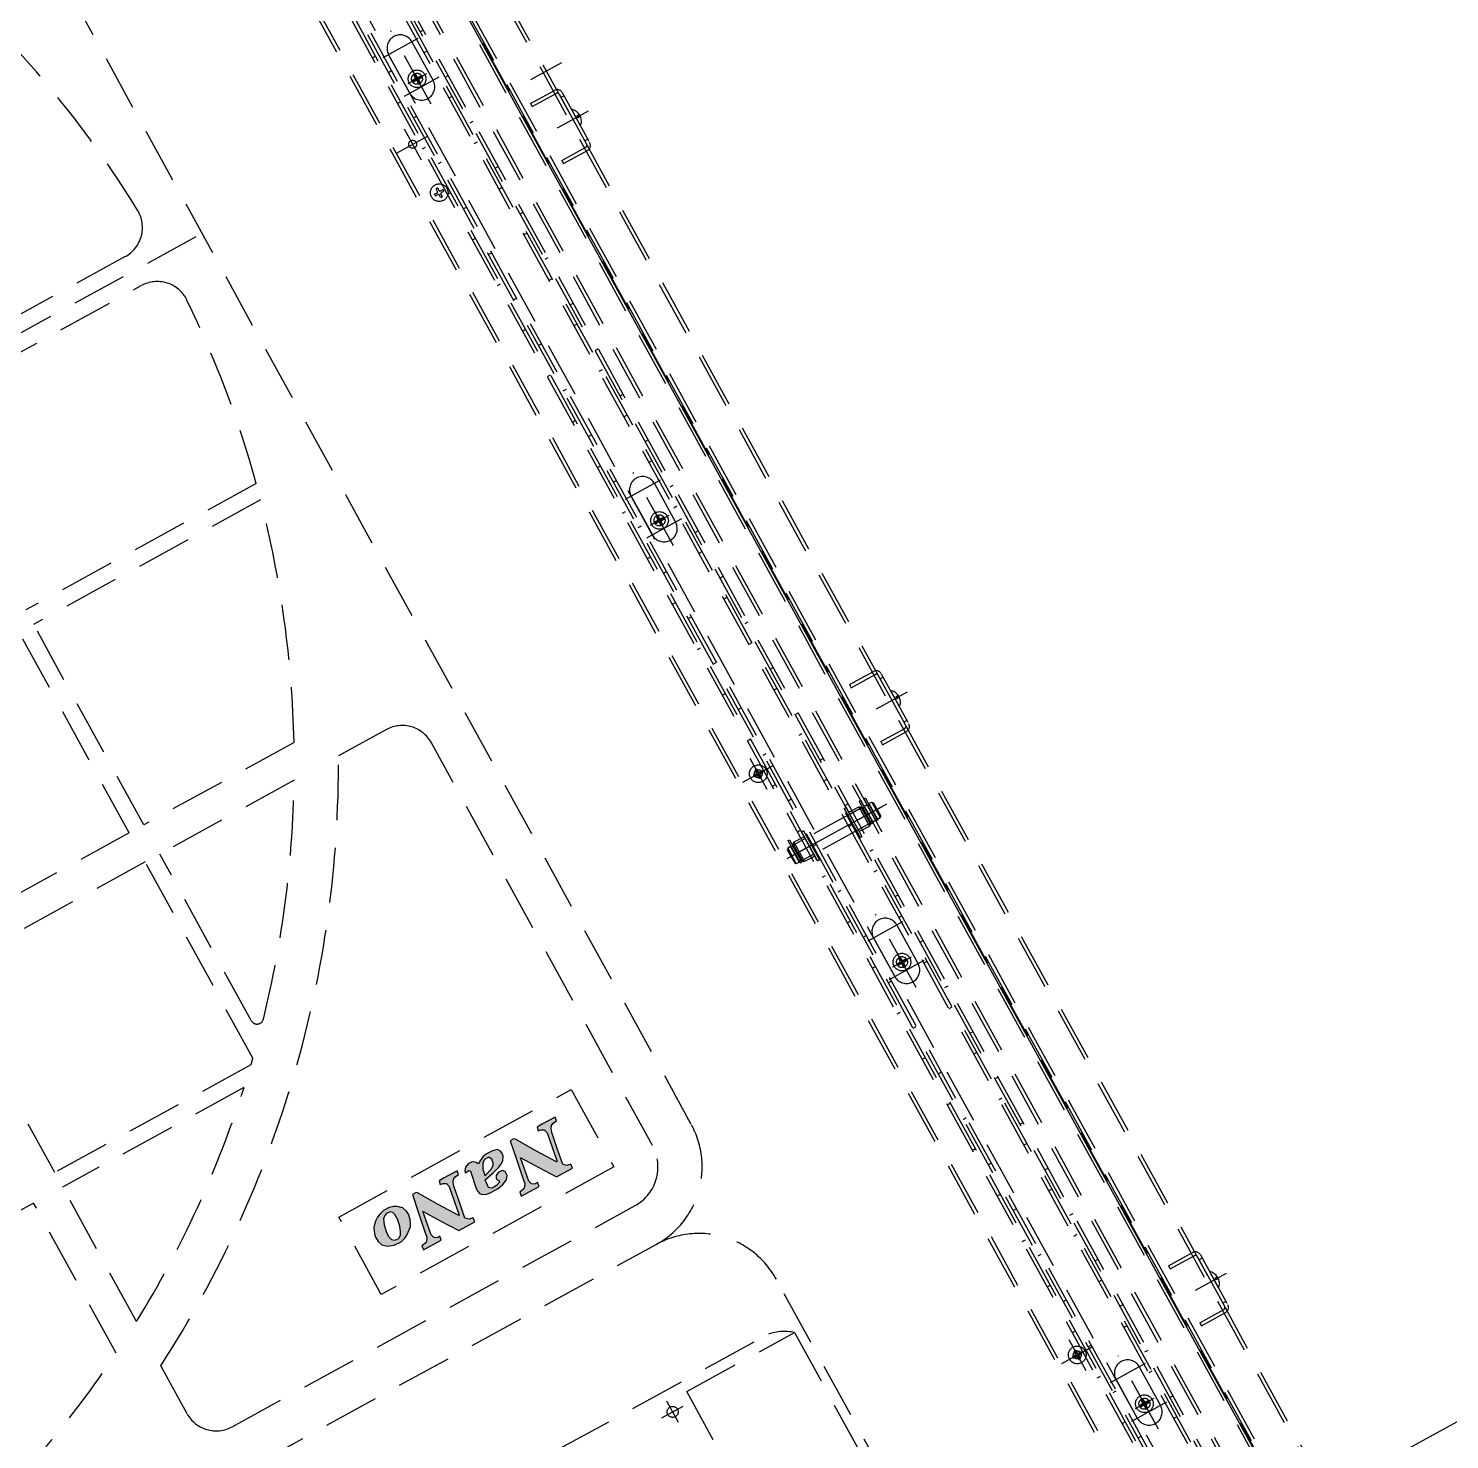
# Model space of a CAD drawing. Header units: millimetres. Extents: x 75184266 to 76346726, y -35077925 to -33679385.
# Drawn here: x 75327699 to 75328342, y -34896054 to -34895415 of the extents above; entities that cross this region are included whole.
import ezdxf

# ---------------------------------------------------------------- set-up
doc = ezdxf.new("R2010")
doc.units = ezdxf.units.MM
doc.header["$LTSCALE"] = 50
doc.header["$MEASUREMENT"] = 0
doc.linetypes.add('CENTER', pattern=[2, 1.25, -0.25, 0.25, -0.25])
doc.linetypes.add('XR-지하3층$0$생활체육시설(최종)$0$HIDDENX2', pattern=[0.75, 0.5, -0.25])
doc.layers.add('CEN', color=1, linetype='CENTER')
doc.layers.add('건축', color=8, linetype='CONTINUOUS', plot=False)

msp = doc.modelspace()

# ---------------------------------------------------------------- hatches: boundary and pattern name
at = {"layer": '건축', "linetype": 'XR-지하3층$0$생활체육시설(최종)$0$HIDDENX2'}
h = msp.add_hatch(color=256, dxfattribs=at)
h.paths.add_polyline_path([(75327919.16, -34895917.66), (75327918.55, -34895917.48), (75327916.84, -34895918.42), (75327919.64, -34895926.65), (75327922.38, -34895934.75), (75327923.43, -34895937.6), (75327923.52, -34895938.4), (75327923.05, -34895940.04), (75327921.16, -34895941.59), (75327921.84, -34895943.44), (75327929.87, -34895939.03), (75327929.19, -34895937.18), (75327927.88, -34895937.9), (75327926.46, -34895937.82), (75327925.27, -34895936.59), (75327921.57, -34895926.11), (75327921.7, -34895926.03), (75327929.74, -34895930.37), (75327937.77, -34895934.7), (75327945.02, -34895930.72), (75327944.34, -34895928.86), (75327942.48, -34895929.54), (75327940.65, -34895929.01), (75327938.08, -34895921.84), (75327935.66, -34895914.61), (75327935.31, -34895912.74), (75327935.47, -34895911.45), (75327936.23, -34895910.35), (75327937.74, -34895909.35), (75327937.14, -34895907.62), (75327931.21, -34895910.88), (75327928.97, -34895912.11), (75327929.44, -34895913.9), (75327930.83, -34895913.31), (75327932.25, -34895913.39), (75327933.51, -34895914.76), (75327938.04, -34895927.69), (75327937.78, -34895927.84), (75327928.51, -34895922.81)])
h.paths.add_polyline_path([(75327893.49, -34895933.64), (75327892.88, -34895931.91), (75327886.96, -34895935.17), (75327884.72, -34895936.4), (75327885.19, -34895938.19), (75327886.58, -34895937.6), (75327887.99, -34895937.68), (75327889.26, -34895939.05), (75327893.79, -34895951.98), (75327893.52, -34895952.13), (75327884.25, -34895947.11), (75327874.91, -34895941.95), (75327874.3, -34895941.77), (75327872.59, -34895942.71), (75327875.39, -34895950.94), (75327878.12, -34895959.04), (75327879.17, -34895961.89), (75327879.14, -34895962.77), (75327878.8, -34895964.33), (75327876.91, -34895965.88), (75327877.58, -34895967.74), (75327885.62, -34895963.33), (75327884.94, -34895961.47), (75327883.62, -34895962.19), (75327882.21, -34895962.11), (75327881.02, -34895960.88), (75327877.32, -34895950.4), (75327877.45, -34895950.33), (75327885.49, -34895954.66), (75327893.52, -34895958.99), (75327900.76, -34895955.01), (75327900.09, -34895953.15), (75327898.23, -34895953.83), (75327896.26, -34895953.37), (75327893.83, -34895946.13), (75327891.4, -34895938.9), (75327891.06, -34895937.03), (75327891.21, -34895935.74), (75327891.98, -34895934.64)])
h = msp.add_hatch(color=256, dxfattribs=at)
h.paths.add_polyline_path([(75327901.39, -34895939.93), (75327902.12, -34895941.24), (75327902.96, -34895942.15), (75327904.25, -34895942.64), (75327906.2, -34895942.43), (75327908.05, -34895941.75), (75327911.35, -34895939.95), (75327913.56, -34895938.05), (75327915.16, -34895935.97), (75327915.49, -34895934.07), (75327914.61, -34895932.16), (75327913.18, -34895931.74), (75327911.34, -34895932.75), (75327910.51, -34895934.06), (75327910.42, -34895935.14), (75327910.78, -34895935.8), (75327911.82, -34895936.43), (75327911.97, -34895937.03), (75327910.62, -34895938.63), (75327908.65, -34895939.71), (75327907.44, -34895939.69), (75327906.96, -34895939.44), (75327905.54, -34895935.93), (75327909.25, -34895932.7), (75327911.78, -34895930.11), (75327912.86, -34895928.66), (75327913.48, -34895927.29), (75327913.61, -34895925.34), (75327913.15, -34895923.87), (75327912.24, -34895922.83), (75327910.94, -34895922.35), (75327908.81, -34895922.83), (75327906.17, -34895924.28), (75327904.6, -34895925.48), (75327903.14, -34895927.49), (75327902.57, -34895928.65), (75327902.31, -34895928.8), (75327901.41, -34895928.09), (75327900.39, -34895927.79), (75327899.32, -34895928.04), (75327897.87, -34895928.83), (75327896.58, -34895930.23), (75327896.24, -34895931.79), (75327896.48, -34895932.85), (75327896.88, -34895932.64), (75327897.92, -34895931.72), (75327898.81, -34895932.09)])
h.paths.add_polyline_path([(75327905.33, -34895933.99), (75327904.49, -34895931.2), (75327904.38, -34895928.51), (75327905.2, -34895926.87), (75327906.91, -34895925.93), (75327907.38, -34895925.84), (75327908.48, -34895926.61), (75327909.16, -34895928.47), (75327909.2, -34895929.47), (75327908.25, -34895931.19), (75327905.6, -34895933.85)], flags=16)
h.paths.add_polyline_path([(75327855.91, -34895961.98), (75327857.13, -34895963.88), (75327858.8, -34895965.36), (75327861.25, -34895966.08), (75327864.26, -34895965.62), (75327867.49, -34895964.02), (75327869.17, -34895962.41), (75327870.13, -34895961.03), (75327871.67, -34895957.27), (75327871.67, -34895955.72), (75327871.54, -34895953.91), (75327870.78, -34895951.59), (75327869.85, -34895950.21), (75327868.18, -34895948.73), (75327867.36, -34895948.49), (75327865.73, -34895948.02), (75327864.05, -34895948.08), (75327862.05, -34895948.5), (75327859.55, -34895949.87), (75327857.86, -34895951.48), (75327856.78, -34895952.93), (75327855.83, -34895954.65), (75327855.36, -34895956.28), (75327855.15, -34895957.77), (75327855.38, -34895960.38)])
h.paths.add_polyline_path([(75327860.87, -34895959.77), (75327859.87, -34895956.38), (75327859.56, -34895953.63), (75327860.11, -34895952.13), (75327860.81, -34895951.23), (75327862.46, -34895950.5), (75327863.69, -34895950.85), (75327864.66, -34895951.69), (75327865.82, -34895953.8), (75327866.88, -34895956.98), (75327867.25, -34895959.53), (75327867.17, -34895960.94), (75327866.74, -34895962.03), (75327866.09, -34895962.73), (75327864.7, -34895963.32), (75327863.14, -34895962.98), (75327861.95, -34895961.75)], flags=16)

# ---------------------------------------------------------------- linework, layer by layer
at = {"layer": 'CEN', "ltscale": 10}
msp.add_line((75329061.53, -34895652.3, 0), (75323114.33, -34898917.09, 0), dxfattribs=at)
at = {"layer": '건축'}
msp.add_line((75326728.56, -34893280.17, 0), (75329175.43, -34897737.75, 0), dxfattribs=at)
at = {"layer": '건축', "linetype": 'XR-지하3층$0$생활체육시설(최종)$0$HIDDENX2'}
for p, q in [((75327998.78, -34895910.91, 0), (75327556.08, -34895104.42, 0)), ((75328754.37, -34896933.49, 0), (75327767.93, -34895136.43, 0)), ((75328755.78, -34896932.72, 0), (75327769.33, -34895135.66, 0)), ((75328739.47, -34896941.67, 0), (75327753.02, -34895144.61, 0)), ((75328740.87, -34896940.9, 0), (75327754.43, -34895143.84, 0)), ((75328704.06, -34896961.11, 0), (75327717.61, -34895164.05, 0)), ((75327758.53, -34895159.21, 0), (75328328.74, -34896198, 0)), ((75327759.93, -34895158.44, 0), (75328330.14, -34896197.23, 0)), ((75328328.43, -34896240.44, 0), (75327740.41, -34895169.22, 0)), ((75328329.83, -34896239.67, 0), (75327741.81, -34895168.45, 0)), ((75327746.78, -34895165.66, 0), (75328316.99, -34896204.45, 0)), ((75327748.18, -34895164.89, 0), (75328318.4, -34896203.68, 0)), ((75328686.52, -34896970.74, 0), (75327700.08, -34895173.68, 0)), ((75328687.93, -34896969.97, 0), (75327701.48, -34895172.91, 0)), ((75328306.86, -34896252.28, 0), (75327718.84, -34895181.06, 0)), ((75328308.26, -34896251.51, 0), (75327720.24, -34895180.29, 0)), ((75327742.13, -34895178.76, 0), (75328301.88, -34896198.48, 0)), ((75327743.54, -34895177.99, 0), (75328303.28, -34896197.71, 0)), ((75327726, -34895187.62, 0), (75328285.75, -34896207.34, 0)), ((75327727.41, -34895186.85, 0), (75328287.16, -34896206.57, 0)), ((75327874.99, -34895419.54, 0), (75327859.21, -34895428.2, 0)), ((75327881.05, -34895449.29, 0), (75327862.77, -34895415.98, 0)), ((75327872.36, -34895420.98, 0), (75327881.98, -34895438.52, 0)), ((75327876.1, -34895416.43, 0), (75327877.51, -34895415.66, 0)), ((75327854.54, -34895428.26, 0), (75327855.94, -34895427.49, 0)), ((75327871.46, -34895444.29, 0), (75327861.84, -34895426.76, 0)), ((75327879.23, -34895425.2, 0), (75327877.83, -34895425.97, 0)), ((75327861.7, -34895434.82, 0), (75327863.1, -34895434.05, 0)), ((75327872.37, -34895433.53, 0), (75327876.99, -34895441.95, 0)), ((75327926.16, -34895438, 0), (75327940.19, -34895430.3, 0)), ((75327884.61, -34895437.07, 0), (75327868.83, -34895445.74, 0)), ((75327878.89, -34895435.43, 0), (75327870.48, -34895440.05, 0)), ((75327872.59, -34895438.39, 0), (75327873.7, -34895437.78, 0)), ((75327873.01, -34895439.16, 0), (75327874.13, -34895438.55, 0)), ((75327873.88, -34895437.18, 0), (75327873.27, -34895436.07, 0)), ((75327874.65, -34895436.76, 0), (75327874.04, -34895435.65, 0)), ((75327875.33, -34895439.83, 0), (75327874.72, -34895438.72, 0)), ((75327875.24, -34895436.93, 0), (75327876.36, -34895436.32, 0)), ((75327876.1, -34895439.41, 0), (75327875.49, -34895438.3, 0)), ((75327875.66, -34895437.7, 0), (75327876.78, -34895437.09, 0)), ((75327887.41, -34895437.03, 0), (75327888.81, -34895436.26, 0)), ((75327890.54, -34895445.8, 0), (75327889.14, -34895446.57, 0)), ((75327926, -34895448.93, 0), (75327936.87, -34895442.96, 0)), ((75327926.77, -34895450.33, 0), (75327937.64, -34895444.36, 0)), ((75327939, -34895444.76, 0), (75327951.41, -34895467.38, 0)), ((75327941.22, -34895445.48, 0), (75327939.82, -34895446.25, 0)), ((75327940.4, -34895443.99, 0), (75327952.81, -34895466.61, 0)), ((75327865.85, -34895448.86, 0), (75327867.25, -34895448.09, 0)), ((75327926, -34895448.93, 0), (75327926.77, -34895450.33, 0)), ((75327938.19, -34895459.92, 0), (75327952.22, -34895452.22, 0)), ((75327944.68, -34895451.79, 0), (75327944.84, -34895451.7, 0)), ((75327944.68, -34895451.79, 0), (75327948.53, -34895458.8, 0)), ((75327873.01, -34895455.42, 0), (75327874.41, -34895454.65, 0)), ((75327898.72, -34895457.63, 0), (75327900.12, -34895456.86, 0)), ((75327947.71, -34895454.19, 0), (75327947.03, -34895454.56, 0)), ((75327948.13, -34895454.96, 0), (75327947.45, -34895455.33, 0)), ((75327948.53, -34895458.8, 0), (75327948.69, -34895458.72, 0)), ((75327865.68, -34895471.2, 0), (75327879.7, -34895463.5, 0)), ((75327868.84, -34895460.34, 0), (75327876.54, -34895474.37, 0)), ((75327901.85, -34895466.4, 0), (75327900.45, -34895467.17, 0)), ((75327952, -34895465.11, 0), (75327950.59, -34895465.88, 0)), ((75327877.16, -34895469.46, 0), (75327878.56, -34895468.69, 0)), ((75327940.15, -34895474.7, 0), (75327951.02, -34895468.73, 0)), ((75327940.92, -34895476.1, 0), (75327951.79, -34895470.14, 0)), ((75327884.32, -34895476.02, 0), (75327885.72, -34895475.25, 0)), ((75327910.03, -34895478.23, 0), (75327911.43, -34895477.46, 0)), ((75327940.15, -34895474.7, 0), (75327940.92, -34895476.1, 0)), ((75327882.62, -34895489.92, 0), (75327883.74, -34895489.31, 0)), ((75327883.05, -34895490.69, 0), (75327884.16, -34895490.08, 0)), ((75327883.91, -34895488.71, 0), (75327883.3, -34895487.6, 0)), ((75327884.68, -34895488.29, 0), (75327884.07, -34895487.18, 0)), ((75327885.37, -34895491.36, 0), (75327884.76, -34895490.25, 0)), ((75327885.28, -34895488.46, 0), (75327886.39, -34895487.85, 0)), ((75327886.14, -34895490.94, 0), (75327885.52, -34895489.83, 0)), ((75327885.7, -34895489.23, 0), (75327886.81, -34895488.62, 0)), ((75327888.46, -34895490.07, 0), (75327889.87, -34895489.3, 0)), ((75327913.16, -34895487, 0), (75327911.75, -34895487.77, 0)), ((75327895.62, -34895496.62, 0), (75327897.03, -34895495.85, 0)), ((75327921.34, -34895498.83, 0), (75327922.74, -34895498.06, 0)), ((75326898.18, -34895990.3, 0), (75327780.06, -34895506.22, 0)), ((75327899.77, -34895510.67, 0), (75327901.17, -34895509.9, 0)), ((75327924.46, -34895507.6, 0), (75327923.06, -34895508.37, 0)), ((75327906.93, -34895517.22, 0), (75327908.33, -34895516.45, 0)), ((75327742.66, -34895518.19, 0), (75327640.57, -34895574.23, 0)), ((75327932.64, -34895519.43, 0), (75327934.05, -34895518.66, 0)), ((75327911.08, -34895531.27, 0), (75327912.48, -34895530.5, 0)), ((75327935.77, -34895528.2, 0), (75327934.37, -34895528.97, 0)), ((75327647.79, -34895587.38, 0), (75327749.88, -34895531.34, 0)), ((75327918.24, -34895537.82, 0), (75327919.64, -34895537.05, 0)), ((75327943.95, -34895540.03, 0), (75327945.35, -34895539.26, 0)), ((75327947.08, -34895548.8, 0), (75327945.68, -34895549.57, 0)), ((75327922.39, -34895551.87, 0), (75327923.79, -34895551.1, 0)), ((75327929.55, -34895558.42, 0), (75327930.95, -34895557.65, 0)), ((75327955.26, -34895560.63, 0), (75327956.66, -34895559.86, 0)), ((75327958.39, -34895569.4, 0), (75327956.99, -34895570.17, 0)), ((75327933.7, -34895572.47, 0), (75327935.1, -34895571.7, 0)), ((75327940.86, -34895579.02, 0), (75327942.26, -34895578.25, 0)), ((75327966.57, -34895581.23, 0), (75327967.97, -34895580.46, 0)), ((75327945, -34895593.07, 0), (75327946.41, -34895592.3, 0)), ((75327969.7, -34895590, 0), (75327968.29, -34895590.77, 0)), ((75327952.16, -34895599.62, 0), (75327953.57, -34895598.85, 0)), ((75327977.88, -34895601.83, 0), (75327979.28, -34895601.06, 0)), ((75327956.31, -34895613.67, 0), (75327957.71, -34895612.9, 0)), ((75327981, -34895610.6, 0), (75327979.6, -34895611.37, 0)), ((75327801.9, -34895620.85, 0), (75327697.6, -34895678.11, 0)), ((75327963.47, -34895620.22, 0), (75327964.88, -34895619.45, 0)), ((75327984.7, -34895619.41, 0), (75327968.92, -34895628.07, 0)), ((75327990.76, -34895649.16, 0), (75327972.48, -34895615.85, 0)), ((75327982.07, -34895620.85, 0), (75327991.69, -34895638.39, 0)), ((75327971.55, -34895626.63, 0), (75327981.17, -34895644.16, 0)), ((75327989.18, -34895622.43, 0), (75327990.59, -34895621.66, 0)), ((75327803.89, -34895628.31, 0), (75327701.2, -34895684.68, 0)), ((75327967.62, -34895634.27, 0), (75327969.02, -34895633.5, 0)), ((75327982.09, -34895633.4, 0), (75327986.71, -34895641.82, 0)), ((75327992.31, -34895631.2, 0), (75327990.91, -34895631.97, 0)), ((75327974.78, -34895640.82, 0), (75327976.18, -34895640.05, 0)), ((75327994.32, -34895636.94, 0), (75327978.54, -34895645.6, 0)), ((75327988.6, -34895635.3, 0), (75327980.19, -34895639.92, 0)), ((75327982.3, -34895638.26, 0), (75327983.42, -34895637.64, 0)), ((75327982.73, -34895639.02, 0), (75327983.84, -34895638.41, 0)), ((75327983.59, -34895637.05, 0), (75327982.98, -34895635.94, 0)), ((75327984.36, -34895636.63, 0), (75327983.75, -34895635.51, 0)), ((75327985.05, -34895639.7, 0), (75327984.43, -34895638.59, 0)), ((75327984.95, -34895636.8, 0), (75327986.07, -34895636.19, 0)), ((75327985.81, -34895639.28, 0), (75327985.2, -34895638.16, 0)), ((75327985.38, -34895637.57, 0), (75327986.49, -34895636.96, 0)), ((75328000.49, -34895643.03, 0), (75328001.9, -34895642.26, 0)), ((75328003.62, -34895651.8, 0), (75328002.22, -34895652.57, 0)), ((75327978.93, -34895654.87, 0), (75327980.33, -34895654.1, 0)), ((75327986.09, -34895661.43, 0), (75327987.49, -34895660.66, 0)), ((75328011.8, -34895663.63, 0), (75328013.2, -34895662.86, 0)), ((75327990.24, -34895675.47, 0), (75327991.64, -34895674.7, 0)), ((75328014.93, -34895672.4, 0), (75328013.53, -34895673.17, 0)), ((75327751.01, -34895775.41, 0), (75327701.2, -34895684.68, 0)), ((75327997.4, -34895682.03, 0), (75327998.8, -34895681.26, 0)), ((75328023.11, -34895684.23, 0), (75328024.51, -34895683.46, 0)), ((75327744.43, -34895779.02, 0), (75327694.63, -34895688.29, 0)), ((75328001.54, -34895696.07, 0), (75328002.95, -34895695.3, 0)), ((75328026.24, -34895693, 0), (75328024.83, -34895693.77, 0)), ((75328008.7, -34895702.63, 0), (75328010.11, -34895701.86, 0)), ((75328034.42, -34895704.83, 0), (75328035.82, -34895704.06, 0)), ((75328070.36, -34895711.91, 0), (75328081.23, -34895705.94, 0)), ((75328071.13, -34895713.31, 0), (75328082, -34895707.35, 0)), ((75328083.36, -34895707.74, 0), (75328095.77, -34895730.36, 0)), ((75328085.58, -34895708.46, 0), (75328084.17, -34895709.23, 0)), ((75328084.76, -34895706.97, 0), (75328097.17, -34895729.59, 0)), ((75328012.85, -34895716.67, 0), (75328014.25, -34895715.9, 0)), ((75328037.55, -34895713.6, 0), (75328036.14, -34895714.37, 0)), ((75328070.36, -34895711.91, 0), (75328071.13, -34895713.31, 0)), ((75328082.55, -34895722.9, 0), (75328096.58, -34895715.2, 0)), ((75328082.55, -34895722.9, 0), (75328096.58, -34895715.2, 0)), ((75328089.04, -34895714.77, 0), (75328089.2, -34895714.69, 0)), ((75328089.04, -34895714.77, 0), (75328092.89, -34895721.79, 0)), ((75328092.07, -34895717.18, 0), (75328091.39, -34895717.55, 0)), ((75328020.01, -34895723.23, 0), (75328021.42, -34895722.46, 0)), ((75328092.49, -34895717.94, 0), (75328091.81, -34895718.32, 0)), ((75328092.89, -34895721.79, 0), (75328093.05, -34895721.7, 0)), ((75328045.72, -34895725.43, 0), (75328047.13, -34895724.66, 0)), ((75328096.35, -34895728.1, 0), (75328094.95, -34895728.87, 0)), ((75327860.79, -34895732.26, 0), (75327839.1, -34895744.17, 0)), ((75328024.16, -34895737.27, 0), (75328025.56, -34895736.5, 0)), ((75328048.85, -34895734.2, 0), (75328047.45, -34895734.97, 0)), ((75328084.5, -34895737.68, 0), (75328095.37, -34895731.72, 0)), ((75328085.27, -34895739.09, 0), (75328096.14, -34895733.12, 0)), ((75327819.01, -34895738.08, 0), (75327751.01, -34895775.41, 0)), ((75327981.24, -34895920.53, 0), (75327881.16, -34895738.19, 0)), ((75328031.32, -34895743.83, 0), (75328032.72, -34895743.06, 0)), ((75328084.5, -34895737.68, 0), (75328085.27, -34895739.09, 0)), ((75328022.06, -34895756.1, 0), (75328036.09, -34895748.4, 0)), ((75328025.23, -34895745.24, 0), (75328032.93, -34895759.27, 0)), ((75328057.03, -34895746.03, 0), (75328058.44, -34895745.26, 0)), ((75327819.07, -34895755.16, 0), (75327758.23, -34895788.56, 0)), ((75328026.98, -34895752.9, 0), (75328028.1, -34895752.29, 0)), ((75328027.4, -34895753.67, 0), (75328028.52, -34895753.06, 0)), ((75328028.27, -34895751.7, 0), (75328027.66, -34895750.58, 0)), ((75328029.04, -34895751.27, 0), (75328028.43, -34895750.16, 0)), ((75328029.73, -34895754.35, 0), (75328029.11, -34895753.23, 0)), ((75328029.63, -34895751.45, 0), (75328030.75, -34895750.84, 0)), ((75328030.49, -34895753.92, 0), (75328029.88, -34895752.81, 0)), ((75328030.06, -34895752.22, 0), (75328031.17, -34895751.6, 0)), ((75328060.16, -34895754.8, 0), (75328058.76, -34895755.57, 0)), ((75328035.47, -34895757.87, 0), (75328036.87, -34895757.1, 0)), ((75328042.2, -34895790.61, 0), (75328087.26, -34895765.88, 0)), ((75328042.63, -34895764.43, 0), (75328044.03, -34895763.66, 0)), ((75328076.18, -34895767.4, 0), (75328044.62, -34895784.72, 0)), ((75328067.92, -34895767.94, 0), (75328068.79, -34895767.46, 0)), ((75328067.92, -34895767.94, 0), (75328075.14, -34895781.09, 0)), ((75328068.34, -34895766.63, 0), (75328069.74, -34895765.86, 0)), ((75328068.79, -34895767.46, 0), (75328076.01, -34895780.61, 0)), ((75328070, -34895769.65, 0), (75328074.6, -34895767.13, 0)), ((75328070.48, -34895770.53, 0), (75328075.74, -34895767.64, 0)), ((75328072.67, -34895773.89, 0), (75328084.94, -34895767.15, 0)), ((75328074.6, -34895767.13, 0), (75328079.41, -34895775.89, 0)), ((75328074.6, -34895767.13, 0), (75328075.47, -34895767.14, 0)), ((75328075.43, -34895764.39, 0), (75328074.73, -34895764.77, 0)), ((75328074.73, -34895764.77, 0), (75328080.25, -34895774.83, 0)), ((75328074.73, -34895772.76, 0), (75328082.09, -34895768.72, 0)), ((75328075.43, -34895764.39, 0), (75328080.95, -34895774.44, 0)), ((75328075.47, -34895767.14, 0), (75328079.86, -34895775.15, 0)), ((75328076.18, -34895767.4, 0), (75328080.03, -34895774.41, 0)), ((75328076.42, -34895767.84, 0), (75328077.29, -34895767.36, 0)), ((75328076.83, -34895771.61, 0), (75328084.19, -34895767.56, 0)), ((75328077.54, -34895763.23, 0), (75328076.84, -34895763.62, 0)), ((75328076.84, -34895763.62, 0), (75328082.36, -34895773.67, 0)), ((75328077.05, -34895766.92, 0), (75328078.28, -34895766.25, 0)), ((75328077.05, -34895766.92, 0), (75328080.9, -34895773.93, 0)), ((75328077.54, -34895763.23, 0), (75328083.06, -34895773.29, 0)), ((75328078.28, -34895766.25, 0), (75328082.13, -34895773.26, 0)), ((75328078.52, -34895766.68, 0), (75328079.4, -34895766.2, 0)), ((75328079.16, -34895765.77, 0), (75328080.47, -34895765.04, 0)), ((75328079.16, -34895765.77, 0), (75328083.01, -34895772.78, 0)), ((75328080.47, -34895765.04, 0), (75328084.32, -34895772.06, 0)), ((75328080.47, -34895765.04, 0), (75328081.15, -34895765.24, 0)), ((75328080.47, -34895765.04, 0), (75328081.15, -34895765.24, 0)), ((75328081.15, -34895765.24, 0), (75328084.52, -34895771.38, 0)), ((75328081.15, -34895765.24, 0), (75328084.52, -34895771.38, 0)), ((75328080.03, -34895774.41, 0), (75328048.47, -34895791.74, 0)), ((75328063.57, -34895778.88, 0), (75328075.84, -34895772.15, 0)), ((75328080, -34895769.86, 0), (75328069.3, -34895775.74, 0)), ((75328074.33, -34895777.54, 0), (75328079.59, -34895774.65, 0)), ((75328079.41, -34895775.89, 0), (75328079.86, -34895775.15, 0)), ((75328079.79, -34895773.98, 0), (75328080.66, -34895773.49, 0)), ((75328080.95, -34895774.44, 0), (75328080.25, -34895774.83, 0)), ((75328080.9, -34895773.93, 0), (75328082.13, -34895773.26, 0)), ((75328081.89, -34895772.82, 0), (75328082.77, -34895772.34, 0)), ((75328083.06, -34895773.29, 0), (75328082.36, -34895773.67, 0)), ((75328083.01, -34895772.78, 0), (75328084.32, -34895772.06, 0)), ((75328084.32, -34895772.06, 0), (75328084.52, -34895771.38, 0)), ((75327744.43, -34895779.02, 0), (75327666.85, -34895821.61, 0)), ((75328050.32, -34895781.6, 0), (75328045.06, -34895784.48, 0)), ((75328049.84, -34895780.72, 0), (75328045.23, -34895783.25, 0)), ((75328046.78, -34895778.47, 0), (75328048.18, -34895777.7, 0)), ((75328049.51, -34895778.05, 0), (75328048.63, -34895778.53, 0)), ((75328048.63, -34895778.53, 0), (75328055.85, -34895791.68, 0)), ((75328048.84, -34895786.97, 0), (75328061.12, -34895780.23, 0)), ((75328049.51, -34895778.05, 0), (75328056.73, -34895791.2, 0)), ((75328071.47, -34895775.4, 0), (75328070.07, -34895776.17, 0)), ((75328074.81, -34895778.42, 0), (75328079.41, -34895775.89, 0)), ((75328075.14, -34895781.09, 0), (75328076.01, -34895780.61, 0)), ((75328042.43, -34895785.93, 0), (75328042.23, -34895786.61, 0)), ((75328042.43, -34895785.93, 0), (75328042.23, -34895786.61, 0)), ((75328042.23, -34895786.61, 0), (75328045.6, -34895792.74, 0)), ((75328042.23, -34895786.61, 0), (75328045.6, -34895792.74, 0)), ((75328043.74, -34895785.21, 0), (75328042.43, -34895785.93, 0)), ((75328042.43, -34895785.93, 0), (75328046.28, -34895792.94, 0)), ((75328042.47, -34895782.48, 0), (75328043.18, -34895782.09, 0)), ((75328042.47, -34895782.48, 0), (75328047.99, -34895792.53, 0)), ((75328049.92, -34895786.38, 0), (75328042.56, -34895790.42, 0)), ((75328043.18, -34895782.09, 0), (75328048.69, -34895792.15, 0)), ((75328043.74, -34895785.21, 0), (75328047.59, -34895792.22, 0)), ((75328044.86, -34895785.16, 0), (75328043.98, -34895785.64, 0)), ((75328044.62, -34895784.72, 0), (75328048.47, -34895791.74, 0)), ((75328044.64, -34895789.27, 0), (75328055.34, -34895783.4, 0)), ((75328045.23, -34895783.25, 0), (75328044.78, -34895783.99, 0)), ((75328044.78, -34895783.99, 0), (75328049.18, -34895791.99, 0)), ((75328045.23, -34895783.25, 0), (75328050.05, -34895792.01, 0)), ((75328053.94, -34895785.03, 0), (75328055.34, -34895784.26, 0)), ((75328079.65, -34895787.23, 0), (75328081.05, -34895786.46, 0)), ((75327751.65, -34895792.17, 0), (75327674.07, -34895834.76, 0)), ((75327800.41, -34895880.99, 0), (75327751.65, -34895792.17, 0)), ((75327799.61, -34895863.95, 0), (75327758.23, -34895788.56, 0)), ((75328046.28, -34895792.94, 0), (75328045.6, -34895792.74, 0)), ((75328047.59, -34895792.22, 0), (75328046.28, -34895792.94, 0)), ((75328048.23, -34895791.3, 0), (75328047.35, -34895791.78, 0)), ((75328047.99, -34895792.53, 0), (75328048.69, -34895792.15, 0)), ((75328054.17, -34895788.61, 0), (75328048.91, -34895791.5, 0)), ((75328050.05, -34895792.01, 0), (75328049.18, -34895791.99, 0)), ((75328054.65, -34895789.49, 0), (75328050.05, -34895792.01, 0)), ((75328056.73, -34895791.2, 0), (75328055.85, -34895791.68, 0)), ((75328058.08, -34895799.07, 0), (75328059.49, -34895798.3, 0)), ((75328082.78, -34895796, 0), (75328081.37, -34895796.77, 0)), ((75328065.25, -34895805.63, 0), (75328066.65, -34895804.86, 0)), ((75328090.96, -34895807.83, 0), (75328092.36, -34895807.06, 0)), ((75328069.39, -34895819.67, 0), (75328070.79, -34895818.9, 0)), ((75328094.41, -34895819.28, 0), (75328078.63, -34895827.94, 0)), ((75328100.48, -34895849.03, 0), (75328082.19, -34895815.72, 0)), ((75328094.09, -34895816.6, 0), (75328092.68, -34895817.37, 0)), ((75328076.55, -34895826.23, 0), (75328077.96, -34895825.46, 0)), ((75328081.26, -34895826.5, 0), (75328090.89, -34895844.03, 0)), ((75328091.78, -34895820.72, 0), (75328101.41, -34895838.25, 0)), ((75328102.27, -34895828.44, 0), (75328103.67, -34895827.67, 0)), ((75328080.7, -34895840.27, 0), (75328082.1, -34895839.5, 0)), ((75328104.04, -34895836.81, 0), (75328088.26, -34895845.47, 0)), ((75328098.32, -34895835.17, 0), (75328089.9, -34895839.79, 0)), ((75328091.8, -34895833.27, 0), (75328096.42, -34895841.68, 0)), ((75328092.02, -34895838.12, 0), (75328093.13, -34895837.51, 0)), ((75328092.44, -34895838.89, 0), (75328093.55, -34895838.28, 0)), ((75328093.3, -34895836.92, 0), (75328092.69, -34895835.8, 0)), ((75328094.07, -34895836.5, 0), (75328093.46, -34895835.38, 0)), ((75328094.76, -34895839.57, 0), (75328094.15, -34895838.45, 0)), ((75328094.67, -34895836.67, 0), (75328095.78, -34895836.06, 0)), ((75328095.53, -34895839.15, 0), (75328094.91, -34895838.03, 0)), ((75328095.09, -34895837.44, 0), (75328096.2, -34895836.83, 0)), ((75328105.39, -34895837.21, 0), (75328103.99, -34895837.98, 0)), ((75328087.86, -34895846.83, 0), (75328089.26, -34895846.06, 0)), ((75328113.57, -34895849.04, 0), (75328114.98, -34895848.27, 0)), ((75327710.73, -34895932.7, 0), (75327668.14, -34895855.12, 0)), ((75328116.7, -34895857.81, 0), (75328115.3, -34895858.58, 0)), ((75328092.01, -34895860.87, 0), (75328093.41, -34895860.1, 0)), ((75328099.17, -34895867.43, 0), (75328100.57, -34895866.66, 0)), ((75328124.88, -34895869.64, 0), (75328126.28, -34895868.87, 0)), ((75327799.54, -34895883.95, 0), (75327710.73, -34895932.7, 0)), ((75328103.32, -34895881.47, 0), (75328104.72, -34895880.7, 0)), ((75328128.01, -34895878.41, 0), (75328126.61, -34895879.18, 0)), ((75328110.48, -34895888.03, 0), (75328111.88, -34895887.26, 0)), ((75328136.19, -34895890.24, 0), (75328137.59, -34895889.47, 0)), ((75327796.38, -34895894.24, 0), (75327714.33, -34895939.28, 0)), ((75327839.27, -34895952.83, 0), (75327944.46, -34895895.09, 0)), ((75327944.46, -34895895.09, 0), (75327963.71, -34895930.15, 0)), ((75328114.62, -34895902.07, 0), (75328116.03, -34895901.3, 0)), ((75328139.32, -34895899.01, 0), (75328137.92, -34895899.78, 0)), ((75327937.14, -34895907.62, 0), (75327931.21, -34895910.88, 0)), ((75327936.23, -34895910.35, 0), (75327937.74, -34895909.35, 0)), ((75327937.74, -34895909.35, 0), (75327937.14, -34895907.62, 0)), ((75328121.79, -34895908.63, 0), (75328123.19, -34895907.86, 0)), ((75328147.5, -34895910.84, 0), (75328148.9, -34895910.07, 0)), ((75327931.21, -34895910.88, 0), (75327928.97, -34895912.11, 0)), ((75327928.97, -34895912.11, 0), (75327929.44, -34895913.9, 0)), ((75327929.44, -34895913.9, 0), (75327930.83, -34895913.31, 0)), ((75327930.83, -34895913.31, 0), (75327932.25, -34895913.39, 0)), ((75327932.25, -34895913.39, 0), (75327933.51, -34895914.76, 0)), ((75327933.51, -34895914.76, 0), (75327938.04, -34895927.69, 0)), ((75327935.31, -34895912.74, 0), (75327935.47, -34895911.45, 0)), ((75327935.66, -34895914.61, 0), (75327935.31, -34895912.74, 0)), ((75327935.47, -34895911.45, 0), (75327936.23, -34895910.35, 0)), ((75327938.08, -34895921.84, 0), (75327935.66, -34895914.61, 0)), ((75327908.81, -34895922.83, 0), (75327906.17, -34895924.28, 0)), ((75327910.94, -34895922.35, 0), (75327908.81, -34895922.83, 0)), ((75327912.24, -34895922.83, 0), (75327910.94, -34895922.35, 0)), ((75327913.15, -34895923.87, 0), (75327912.24, -34895922.83, 0)), ((75327918.55, -34895917.48, 0), (75327916.84, -34895918.42, 0)), ((75327916.84, -34895918.42, 0), (75327919.64, -34895926.65, 0)), ((75327919.16, -34895917.66, 0), (75327918.55, -34895917.48, 0)), ((75327928.51, -34895922.81, 0), (75327919.16, -34895917.66, 0)), ((75327937.78, -34895927.84, 0), (75327928.51, -34895922.81, 0)), ((75327940.65, -34895929.01, 0), (75327938.08, -34895921.84, 0)), ((75328125.93, -34895922.67, 0), (75328127.34, -34895921.9, 0)), ((75328150.63, -34895919.61, 0), (75328149.22, -34895920.38, 0)), ((75327897.87, -34895928.83, 0), (75327896.58, -34895930.23, 0)), ((75327899.32, -34895928.04, 0), (75327897.87, -34895928.83, 0)), ((75327900.39, -34895927.79, 0), (75327899.32, -34895928.04, 0)), ((75327901.41, -34895928.09, 0), (75327900.39, -34895927.79, 0)), ((75327902.31, -34895928.8, 0), (75327901.41, -34895928.09, 0)), ((75327902.57, -34895928.65, 0), (75327902.31, -34895928.8, 0)), ((75327903.14, -34895927.49, 0), (75327902.57, -34895928.65, 0)), ((75327904.6, -34895925.48, 0), (75327903.14, -34895927.49, 0)), ((75327905.2, -34895926.87, 0), (75327904.38, -34895928.51, 0)), ((75327904.38, -34895928.51, 0), (75327904.49, -34895931.2, 0)), ((75327906.17, -34895924.28, 0), (75327904.6, -34895925.48, 0)), ((75327906.91, -34895925.93, 0), (75327905.2, -34895926.87, 0)), ((75327907.38, -34895925.84, 0), (75327906.91, -34895925.93, 0)), ((75327908.48, -34895926.61, 0), (75327907.38, -34895925.84, 0)), ((75327908.25, -34895931.19, 0), (75327909.2, -34895929.47, 0)), ((75327909.16, -34895928.47, 0), (75327908.48, -34895926.61, 0)), ((75327909.2, -34895929.47, 0), (75327909.16, -34895928.47, 0)), ((75327911.78, -34895930.11, 0), (75327912.86, -34895928.66, 0)), ((75327912.86, -34895928.66, 0), (75327913.48, -34895927.29, 0)), ((75327913.61, -34895925.34, 0), (75327913.15, -34895923.87, 0)), ((75327913.48, -34895927.29, 0), (75327913.61, -34895925.34, 0)), ((75327919.64, -34895926.65, 0), (75327922.38, -34895934.75, 0)), ((75327921.57, -34895926.11, 0), (75327921.7, -34895926.03, 0)), ((75327925.27, -34895936.59, 0), (75327921.57, -34895926.11, 0)), ((75327921.7, -34895926.03, 0), (75327929.74, -34895930.37, 0)), ((75327938.04, -34895927.69, 0), (75327937.78, -34895927.84, 0)), ((75327942.48, -34895929.54, 0), (75327940.65, -34895929.01, 0)), ((75327944.34, -34895928.86, 0), (75327942.48, -34895929.54, 0)), ((75327945.02, -34895930.72, 0), (75327944.34, -34895928.86, 0)), ((75328133.09, -34895929.23, 0), (75328134.5, -34895928.46, 0)), ((75327963.71, -34895930.15, 0), (75327858.52, -34895987.9, 0)), ((75327886.96, -34895935.17, 0), (75327884.72, -34895936.4, 0)), ((75327892.88, -34895931.91, 0), (75327886.96, -34895935.17, 0)), ((75327891.06, -34895937.03, 0), (75327891.21, -34895935.74, 0)), ((75327891.21, -34895935.74, 0), (75327891.98, -34895934.64, 0)), ((75327891.98, -34895934.64, 0), (75327893.49, -34895933.64, 0)), ((75327893.49, -34895933.64, 0), (75327892.88, -34895931.91, 0)), ((75327896.58, -34895930.23, 0), (75327896.24, -34895931.79, 0)), ((75327896.24, -34895931.79, 0), (75327896.48, -34895932.85, 0)), ((75327896.48, -34895932.85, 0), (75327896.88, -34895932.64, 0)), ((75327896.88, -34895932.64, 0), (75327897.92, -34895931.72, 0)), ((75327897.92, -34895931.72, 0), (75327898.81, -34895932.09, 0)), ((75327898.81, -34895932.09, 0), (75327901.39, -34895939.93, 0)), ((75327904.49, -34895931.2, 0), (75327905.33, -34895933.99, 0)), ((75327905.33, -34895933.99, 0), (75327905.6, -34895933.85, 0)), ((75327905.54, -34895935.93, 0), (75327909.25, -34895932.7, 0)), ((75327906.96, -34895939.44, 0), (75327905.54, -34895935.93, 0)), ((75327905.6, -34895933.85, 0), (75327908.25, -34895931.19, 0)), ((75327909.25, -34895932.7, 0), (75327911.78, -34895930.11, 0)), ((75327910.51, -34895934.06, 0), (75327910.42, -34895935.14, 0)), ((75327910.42, -34895935.14, 0), (75327910.78, -34895935.8, 0)), ((75327911.34, -34895932.75, 0), (75327910.51, -34895934.06, 0)), ((75327910.78, -34895935.8, 0), (75327911.82, -34895936.43, 0)), ((75327913.18, -34895931.74, 0), (75327911.34, -34895932.75, 0)), ((75327914.61, -34895932.16, 0), (75327913.18, -34895931.74, 0)), ((75327913.56, -34895938.05, 0), (75327915.16, -34895935.97, 0)), ((75327915.49, -34895934.07, 0), (75327914.61, -34895932.16, 0)), ((75327915.16, -34895935.97, 0), (75327915.49, -34895934.07, 0)), ((75327922.38, -34895934.75, 0), (75327923.43, -34895937.6, 0)), ((75327929.74, -34895930.37, 0), (75327937.77, -34895934.7, 0)), ((75327937.77, -34895934.7, 0), (75327945.02, -34895930.72, 0)), ((75328158.81, -34895931.44, 0), (75328160.21, -34895930.67, 0)), ((75327747.73, -34896000.12, 0), (75327714.33, -34895939.28, 0)), ((75327874.3, -34895941.77, 0), (75327872.59, -34895942.71, 0)), ((75327874.91, -34895941.95, 0), (75327874.3, -34895941.77, 0)), ((75327884.25, -34895947.11, 0), (75327874.91, -34895941.95, 0)), ((75327884.72, -34895936.4, 0), (75327885.19, -34895938.19, 0)), ((75327885.19, -34895938.19, 0), (75327886.58, -34895937.6, 0)), ((75327886.58, -34895937.6, 0), (75327887.99, -34895937.68, 0)), ((75327887.99, -34895937.68, 0), (75327889.26, -34895939.05, 0)), ((75327889.26, -34895939.05, 0), (75327893.79, -34895951.98, 0)), ((75327891.4, -34895938.9, 0), (75327891.06, -34895937.03, 0)), ((75327893.83, -34895946.13, 0), (75327891.4, -34895938.9, 0)), ((75327901.39, -34895939.93, 0), (75327902.12, -34895941.24, 0)), ((75327902.12, -34895941.24, 0), (75327902.96, -34895942.15, 0)), ((75327902.96, -34895942.15, 0), (75327904.25, -34895942.64, 0)), ((75327904.25, -34895942.64, 0), (75327906.2, -34895942.43, 0)), ((75327906.2, -34895942.43, 0), (75327908.05, -34895941.75, 0)), ((75327907.44, -34895939.69, 0), (75327906.96, -34895939.44, 0)), ((75327908.65, -34895939.71, 0), (75327907.44, -34895939.69, 0)), ((75327908.05, -34895941.75, 0), (75327911.35, -34895939.95, 0)), ((75327910.62, -34895938.63, 0), (75327908.65, -34895939.71, 0)), ((75327911.97, -34895937.03, 0), (75327910.62, -34895938.63, 0)), ((75327911.35, -34895939.95, 0), (75327913.56, -34895938.05, 0)), ((75327911.82, -34895936.43, 0), (75327911.97, -34895937.03, 0)), ((75327923.05, -34895940.04, 0), (75327921.16, -34895941.59, 0)), ((75327921.16, -34895941.59, 0), (75327921.84, -34895943.44, 0)), ((75327921.84, -34895943.44, 0), (75327929.87, -34895939.03, 0)), ((75327923.52, -34895938.4, 0), (75327923.05, -34895940.04, 0)), ((75327923.43, -34895937.6, 0), (75327923.52, -34895938.4, 0)), ((75327926.46, -34895937.82, 0), (75327925.27, -34895936.59, 0)), ((75327927.88, -34895937.9, 0), (75327926.46, -34895937.82, 0)), ((75327929.19, -34895937.18, 0), (75327927.88, -34895937.9, 0)), ((75327929.87, -34895939.03, 0), (75327929.19, -34895937.18, 0)), ((75328161.93, -34895940.21, 0), (75328160.53, -34895940.98, 0)), ((75327701.18, -34895946.5, 0), (75327610.46, -34895996.3, 0)), ((75327738.51, -34896014.5, 0), (75327701.18, -34895946.5, 0)), ((75327791, -34896047.77, 0), (75327973.34, -34895947.69, 0)), ((75327862.05, -34895948.5, 0), (75327859.55, -34895949.87, 0)), ((75327864.05, -34895948.08, 0), (75327862.05, -34895948.5, 0)), ((75327865.73, -34895948.02, 0), (75327864.05, -34895948.08, 0)), ((75327867.36, -34895948.49, 0), (75327865.73, -34895948.02, 0)), ((75327868.18, -34895948.73, 0), (75327867.36, -34895948.49, 0)), ((75327869.85, -34895950.21, 0), (75327868.18, -34895948.73, 0)), ((75327872.59, -34895942.71, 0), (75327875.39, -34895950.94, 0)), ((75327893.52, -34895952.13, 0), (75327884.25, -34895947.11, 0)), ((75327896.26, -34895953.37, 0), (75327893.83, -34895946.13, 0)), ((75328137.24, -34895943.27, 0), (75328138.64, -34895942.5, 0)), ((75327858.52, -34895987.9, 0), (75327839.27, -34895952.83, 0)), ((75327855.83, -34895954.65, 0), (75327855.36, -34895956.28, 0)), ((75327856.78, -34895952.93, 0), (75327855.83, -34895954.65, 0)), ((75327857.86, -34895951.48, 0), (75327856.78, -34895952.93, 0)), ((75327859.55, -34895949.87, 0), (75327857.86, -34895951.48, 0)), ((75327860.11, -34895952.13, 0), (75327859.56, -34895953.63, 0)), ((75327859.56, -34895953.63, 0), (75327859.87, -34895956.38, 0)), ((75327860.81, -34895951.23, 0), (75327860.11, -34895952.13, 0)), ((75327862.46, -34895950.5, 0), (75327860.81, -34895951.23, 0)), ((75327863.69, -34895950.85, 0), (75327862.46, -34895950.5, 0)), ((75327864.66, -34895951.69, 0), (75327863.69, -34895950.85, 0)), ((75327865.82, -34895953.8, 0), (75327864.66, -34895951.69, 0)), ((75327866.88, -34895956.98, 0), (75327865.82, -34895953.8, 0)), ((75327870.78, -34895951.59, 0), (75327869.85, -34895950.21, 0)), ((75327871.54, -34895953.91, 0), (75327870.78, -34895951.59, 0)), ((75327871.67, -34895955.72, 0), (75327871.54, -34895953.91, 0)), ((75327875.39, -34895950.94, 0), (75327878.12, -34895959.04, 0)), ((75327877.32, -34895950.4, 0), (75327877.45, -34895950.33, 0)), ((75327881.02, -34895960.88, 0), (75327877.32, -34895950.4, 0)), ((75327877.45, -34895950.33, 0), (75327885.49, -34895954.66, 0)), ((75327885.49, -34895954.66, 0), (75327893.52, -34895958.99, 0)), ((75327893.79, -34895951.98, 0), (75327893.52, -34895952.13, 0)), ((75327893.52, -34895958.99, 0), (75327900.76, -34895955.01, 0)), ((75327898.23, -34895953.83, 0), (75327896.26, -34895953.37, 0)), ((75327900.09, -34895953.15, 0), (75327898.23, -34895953.83, 0)), ((75327900.76, -34895955.01, 0), (75327900.09, -34895953.15, 0)), ((75328144.4, -34895949.83, 0), (75328145.8, -34895949.06, 0)), ((75328170.11, -34895952.04, 0), (75328171.52, -34895951.27, 0)), ((75327855.36, -34895956.28, 0), (75327855.15, -34895957.77, 0)), ((75327855.15, -34895957.77, 0), (75327855.38, -34895960.38, 0)), ((75327855.38, -34895960.38, 0), (75327855.91, -34895961.98, 0)), ((75327859.87, -34895956.38, 0), (75327860.87, -34895959.77, 0)), ((75327860.87, -34895959.77, 0), (75327861.95, -34895961.75, 0)), ((75327861.95, -34895961.75, 0), (75327863.14, -34895962.98, 0)), ((75327866.74, -34895962.03, 0), (75327867.17, -34895960.94, 0)), ((75327867.25, -34895959.53, 0), (75327866.88, -34895956.98, 0)), ((75327867.17, -34895960.94, 0), (75327867.25, -34895959.53, 0)), ((75327869.17, -34895962.41, 0), (75327870.13, -34895961.03, 0)), ((75327870.13, -34895961.03, 0), (75327871.67, -34895957.27, 0)), ((75327871.67, -34895957.27, 0), (75327871.67, -34895955.72, 0)), ((75327878.12, -34895959.04, 0), (75327879.17, -34895961.89, 0)), ((75327882.21, -34895962.11, 0), (75327881.02, -34895960.88, 0)), ((75327884.94, -34895961.47, 0), (75327883.62, -34895962.19, 0)), ((75327885.62, -34895963.33, 0), (75327884.94, -34895961.47, 0)), ((75328173.24, -34895960.81, 0), (75328171.84, -34895961.58, 0)), ((75327176.48, -34896407.92, 0), (75327982.96, -34895965.22, 0)), ((75327176.48, -34896407.92, 0), (75327982.96, -34895965.22, 0)), ((75327855.91, -34895961.98, 0), (75327857.13, -34895963.88, 0)), ((75327857.13, -34895963.88, 0), (75327858.8, -34895965.36, 0)), ((75327858.8, -34895965.36, 0), (75327861.25, -34895966.08, 0)), ((75327861.25, -34895966.08, 0), (75327864.26, -34895965.62, 0)), ((75327863.14, -34895962.98, 0), (75327864.7, -34895963.32, 0)), ((75327864.26, -34895965.62, 0), (75327867.49, -34895964.02, 0)), ((75327864.7, -34895963.32, 0), (75327866.09, -34895962.73, 0)), ((75327866.09, -34895962.73, 0), (75327866.74, -34895962.03, 0)), ((75327867.49, -34895964.02, 0), (75327869.17, -34895962.41, 0)), ((75327878.8, -34895964.33, 0), (75327876.91, -34895965.88, 0)), ((75327876.91, -34895965.88, 0), (75327877.58, -34895967.74, 0)), ((75327877.58, -34895967.74, 0), (75327885.62, -34895963.33, 0)), ((75327879.14, -34895962.77, 0), (75327878.8, -34895964.33, 0)), ((75327879.17, -34895961.89, 0), (75327879.14, -34895962.77, 0)), ((75327883.62, -34895962.19, 0), (75327882.21, -34895962.11, 0)), ((75328148.55, -34895963.88, 0), (75328149.95, -34895963.11, 0)), ((75328155.71, -34895970.43, 0), (75328157.11, -34895969.66, 0)), ((75328181.42, -34895972.64, 0), (75328182.82, -34895971.87, 0)), ((75328214.72, -34895974.9, 0), (75328225.59, -34895968.93, 0)), ((75328215.49, -34895976.3, 0), (75328226.36, -34895970.33, 0)), ((75328227.71, -34895970.73, 0), (75328240.13, -34895993.34, 0)), ((75328229.93, -34895971.45, 0), (75328228.53, -34895972.22, 0)), ((75328229.12, -34895969.96, 0), (75328241.53, -34895992.57, 0)), ((75328287.49, -34896436.87, 0), (75328037.27, -34895981.03, 0)), ((75328214.72, -34895974.9, 0), (75328215.49, -34895976.3, 0)), ((75328226.91, -34895985.88, 0), (75328240.93, -34895978.19, 0)), ((75328226.91, -34895985.88, 0), (75328240.93, -34895978.19, 0)), ((75328233.4, -34895977.76, 0), (75328233.55, -34895977.67, 0)), ((75328233.4, -34895977.76, 0), (75328237.25, -34895984.77, 0)), ((75328236.43, -34895980.16, 0), (75328235.75, -34895980.53, 0)), ((75328236.85, -34895980.93, 0), (75328236.17, -34895981.3, 0)), ((75328159.86, -34895984.48, 0), (75328161.26, -34895983.71, 0)), ((75328184.55, -34895981.41, 0), (75328183.15, -34895982.18, 0)), ((75328237.25, -34895984.77, 0), (75328237.4, -34895984.69, 0)), ((75328167.02, -34895991.03, 0), (75328168.42, -34895990.26, 0)), ((75328192.73, -34895993.24, 0), (75328194.13, -34895992.47, 0)), ((75328240.71, -34895991.08, 0), (75328239.31, -34895991.85, 0)), ((75328228.86, -34896000.67, 0), (75328239.73, -34895994.7, 0)), ((75328229.63, -34896002.07, 0), (75328240.5, -34895996.1, 0)), ((75327183.43, -34896472.54, 0), (75328033.75, -34896005.78, 0)), ((75327996.71, -34896031.82, 0), (75328045.45, -34896005.06, 0)), ((75328045.45, -34896005.06, 0), (75328271.61, -34896417.07, 0)), ((75328171.16, -34896005.08, 0), (75328172.57, -34896004.31, 0)), ((75328195.86, -34896002.01, 0), (75328194.46, -34896002.78, 0)), ((75328228.86, -34896000.67, 0), (75328229.63, -34896002.07, 0)), ((75328166.42, -34896019.09, 0), (75328180.45, -34896011.39, 0)), ((75328169.59, -34896008.22, 0), (75328177.28, -34896022.25, 0)), ((75328173.4, -34896014.26, 0), (75328172.79, -34896013.14, 0)), ((75328178.33, -34896011.63, 0), (75328179.73, -34896010.86, 0)), ((75328204.04, -34896013.84, 0), (75328205.44, -34896013.07, 0)), ((75328171.34, -34896015.89, 0), (75328172.46, -34896015.28, 0)), ((75328171.76, -34896016.66, 0), (75328172.88, -34896016.04, 0)), ((75328172.63, -34896014.68, 0), (75328172.02, -34896013.57, 0)), ((75328174.08, -34896017.33, 0), (75328173.47, -34896016.22, 0)), ((75328173.99, -34896014.43, 0), (75328175.11, -34896013.82, 0)), ((75328174.85, -34896016.91, 0), (75328174.24, -34896015.8, 0)), ((75328174.41, -34896015.2, 0), (75328175.53, -34896014.59, 0)), ((75328204.12, -34896019.15, 0), (75328188.35, -34896027.81, 0)), ((75328210.19, -34896048.9, 0), (75328191.9, -34896015.59, 0)), ((75327770.63, -34896041.84, 0), (75327758.73, -34896020.16, 0)), ((75328182.47, -34896025.68, 0), (75328183.88, -34896024.91, 0)), ((75328201.49, -34896020.59, 0), (75328211.12, -34896038.12, 0)), ((75328207.17, -34896022.61, 0), (75328205.76, -34896023.38, 0)), ((75328225.27, -34896448.21, 0), (75327994.3, -34896027.44, 0)), ((75328189.63, -34896032.23, 0), (75328191.04, -34896031.46, 0)), ((75328190.98, -34896026.36, 0), (75328200.6, -34896043.9, 0)), ((75327985.52, -34896043.66, 0), (75327995.17, -34896038.37, 0)), ((75327992.99, -34896045.84, 0), (75327987.7, -34896036.2, 0)), ((75328213.75, -34896036.68, 0), (75328197.97, -34896045.34, 0)), ((75328208.03, -34896035.03, 0), (75328199.61, -34896039.65, 0)), ((75328201.51, -34896033.14, 0), (75328206.13, -34896041.55, 0)), ((75328201.73, -34896037.99, 0), (75328202.84, -34896037.38, 0)), ((75328202.15, -34896038.76, 0), (75328203.26, -34896038.15, 0)), ((75328203.01, -34896036.79, 0), (75328202.4, -34896035.67, 0)), ((75328203.78, -34896036.36, 0), (75328203.17, -34896035.25, 0)), ((75328204.47, -34896039.44, 0), (75328203.86, -34896038.32, 0)), ((75328204.38, -34896036.54, 0), (75328205.49, -34896035.93, 0)), ((75328205.24, -34896039.01, 0), (75328204.63, -34896037.9, 0)), ((75328204.8, -34896037.31, 0), (75328205.91, -34896036.69, 0)), ((75328215.35, -34896034.44, 0), (75328216.75, -34896033.67, 0)), ((75328218.47, -34896043.21, 0), (75328217.07, -34896043.98, 0)), ((75328193.78, -34896046.28, 0), (75328195.18, -34896045.51, 0)), ((75328200.94, -34896052.83, 0), (75328202.34, -34896052.06, 0))]:
    msp.add_line(p, q, dxfattribs=at)
for centre, radius in [((75327874.68, -34895437.74, 0), 4), ((75327874.68, -34895437.74, 0), 2.5), ((75327872.69, -34895467.35, 0), 1.8), ((75327884.72, -34895489.27, 0), 4), ((75327984.4, -34895637.61, 0), 4), ((75327984.4, -34895637.61, 0), 2.5), ((75328029.08, -34895752.25, 0), 4), ((75328029.08, -34895752.25, 0), 1.8), ((75328094.11, -34895837.48, 0), 4), ((75328094.11, -34895837.48, 0), 2.5), ((75328173.43, -34896015.24, 0), 4), ((75328173.43, -34896015.24, 0), 1.8), ((75327990.35, -34896041.02, 0), 2.5), ((75328203.82, -34896037.34, 0), 4), ((75328203.82, -34896037.34, 0), 2.5)]:
    msp.add_circle(centre, radius, dxfattribs=at)
for centre, radius, start, end in [((75327867.1, -34895423.87, 0), 6, 28.76342, 208.76342), ((75327339.12, -34895748.26, 0), 480, 31.53688, 42.1341), ((75327876.72, -34895441.4, 0), 6, 208.76342, 28.76342), ((75327874.68, -34895437.74, 0), 2.19, 197.22646, 220.30038), ((75327874.68, -34895437.74, 0), 2.19, 107.22646, 130.30038), ((75327873.49, -34895437.39, 0), 0.438, 298.76342, 28.76342), ((75327874.34, -34895438.93, 0), 0.438, 28.76342, 118.76342), ((75327875.03, -34895436.55, 0), 0.438, 208.76342, 298.76342), ((75327874.68, -34895437.74, 0), 2.19, 287.22646, 310.30038), ((75327875.87, -34895438.09, 0), 0.438, 118.76342, 208.76342), ((75327874.68, -34895437.74, 0), 2.19, 17.22646, 40.30038), ((75327938.12, -34895445.24, 0), 2.6, 28.76342, 118.76342), ((75327938.12, -34895445.24, 0), 1, 28.76342, 118.76342), ((75327944.98, -34895451.97, 0), 0.3, 73.6602, 118.76342), ((75327943.51, -34895457, 0), 5.54, 343.86664, 73.6602), ((75327947.5, -34895453.81, 0), 0.438, 298.76342, 28.76342), ((75327949.13, -34895453.91, 0), 2.19, 197.22646, 220.30038), ((75327948.34, -34895455.34, 0), 0.438, 28.76342, 118.76342), ((75327948.54, -34895458.45, 0), 0.3, 298.76342, 343.86664), ((75327950.54, -34895467.86, 0), 1, 298.76342, 28.76342), ((75327950.54, -34895467.86, 0), 2.6, 298.76342, 28.76342), ((75327884.72, -34895489.27, 0), 2.19, 197.22646, 220.30038), ((75327884.72, -34895489.27, 0), 2.19, 107.22646, 130.30038), ((75327883.53, -34895488.92, 0), 0.438, 298.76342, 28.76342), ((75327884.37, -34895490.46, 0), 0.438, 28.76342, 118.76342), ((75327885.06, -34895488.08, 0), 0.438, 208.76342, 298.76342), ((75327884.72, -34895489.27, 0), 2.19, 287.22646, 310.30038), ((75327885.91, -34895489.62, 0), 0.438, 118.76342, 208.76342), ((75327884.72, -34895489.27, 0), 2.19, 17.22646, 40.30038), ((75327735.44, -34895505.04, 0), 15, 298.76342, 31.53688), ((75327757.1, -34895544.49, 0), 15, 25.98996, 118.76342), ((75327339.12, -34895748.26, 0), 480, 15.39275, 25.98996), ((75327976.81, -34895623.74, 0), 6, 28.76342, 208.76342), ((75327339.12, -34895748.26, 0), 480, 1.21488, 14.47075), ((75327986.43, -34895641.27, 0), 6, 208.76342, 28.76342), ((75327984.4, -34895637.61, 0), 2.19, 197.22646, 220.30038), ((75327984.4, -34895637.61, 0), 2.19, 107.22646, 130.30038), ((75327983.21, -34895637.26, 0), 0.438, 298.76342, 28.76342), ((75327984.05, -34895638.8, 0), 0.438, 28.76342, 118.76342), ((75327984.74, -34895636.42, 0), 0.438, 208.76342, 298.76342), ((75327984.4, -34895637.61, 0), 2.19, 287.22646, 310.30038), ((75327985.59, -34895637.95, 0), 0.438, 118.76342, 208.76342), ((75327984.4, -34895637.61, 0), 2.19, 17.22646, 40.30038), ((75328082.48, -34895708.22, 0), 2.6, 28.76342, 118.76342), ((75328082.48, -34895708.22, 0), 1, 28.76342, 118.76342), ((75328089.34, -34895714.95, 0), 0.3, 73.6602, 118.76342), ((75328087.87, -34895719.98, 0), 5.54, 343.86664, 73.6602), ((75328091.86, -34895716.79, 0), 0.438, 298.76342, 28.76342), ((75328093.48, -34895716.9, 0), 2.19, 197.22646, 220.30038), ((75328092.7, -34895718.33, 0), 0.438, 28.76342, 118.76342), ((75328092.9, -34895721.44, 0), 0.3, 298.76342, 343.86664), ((75328094.89, -34895730.84, 0), 2.6, 298.76342, 28.76342), ((75327868.01, -34895745.41, 0), 15, 28.76342, 118.76342), ((75328094.89, -34895730.84, 0), 1, 298.76342, 28.76342), ((75327339.12, -34895748.26, 0), 500, 327.05768, 0.46916), ((75327339.12, -34895748.26, 0), 480, 346.14243, 359.17606), ((75328029.08, -34895752.25, 0), 2.19, 197.22646, 220.30038), ((75328029.08, -34895752.25, 0), 2.19, 107.22646, 130.30038), ((75328027.89, -34895751.91, 0), 0.438, 298.76342, 28.76342), ((75328028.73, -34895753.44, 0), 0.438, 28.76342, 118.76342), ((75328029.42, -34895751.06, 0), 0.438, 208.76342, 298.76342), ((75328029.08, -34895752.25, 0), 2.19, 287.22646, 310.30038), ((75328030.27, -34895752.6, 0), 0.438, 118.76342, 208.76342), ((75328029.08, -34895752.25, 0), 2.19, 17.22646, 40.30038), ((75328086.52, -34895823.61, 0), 6, 28.76342, 208.76342), ((75328096.15, -34895841.14, 0), 6, 208.76342, 28.76342), ((75328094.11, -34895837.48, 0), 2.19, 197.22646, 220.30038), ((75328094.11, -34895837.48, 0), 2.19, 107.22646, 130.30038), ((75328092.92, -34895837.13, 0), 0.438, 298.76342, 28.76342), ((75328093.76, -34895838.67, 0), 0.438, 28.76342, 118.76342), ((75328094.46, -34895836.28, 0), 0.438, 208.76342, 298.76342), ((75328094.11, -34895837.48, 0), 2.19, 287.22646, 310.30038), ((75328095.3, -34895837.82, 0), 0.438, 118.76342, 208.76342), ((75328094.11, -34895837.48, 0), 2.19, 17.22646, 40.30038), ((75327802.24, -34895862.51, 0), 3, 208.76342, 346.14243), ((75327339.12, -34895748.26, 0), 480, 343.57934, 343.94751), ((75327339.12, -34895748.26, 0), 480, 328.35078, 342.29457), ((75327963.71, -34895930.15, 0), 40, 298.76342, 28.76342), ((75327963.71, -34895930.15, 0), 20, 298.76342, 28.76342), ((75328002.21, -34896000.28, 0), 40, 28.76342, 118.76342), ((75328226.84, -34895971.21, 0), 2.6, 28.76342, 118.76342), ((75328226.84, -34895971.21, 0), 1, 28.76342, 118.76342), ((75328233.7, -34895977.94, 0), 0.3, 73.6602, 118.76342), ((75328232.22, -34895982.97, 0), 5.54, 343.86664, 73.6602), ((75328237.84, -34895979.88, 0), 2.19, 197.22646, 220.30038), ((75328236.21, -34895979.78, 0), 0.438, 298.76342, 28.76342), ((75328237.06, -34895981.31, 0), 0.438, 28.76342, 118.76342), ((75328237.26, -34895984.42, 0), 0.3, 298.76342, 343.86664), ((75328239.25, -34895993.82, 0), 1, 298.76342, 28.76342), ((75328239.25, -34895993.82, 0), 2.6, 298.76342, 28.76342), ((75328040.94, -34896027.26, 0), 22.65, 78.5192, 108.52884), ((75328173.43, -34896015.24, 0), 2.19, 107.22646, 130.30038), ((75327339.12, -34895748.26, 0), 480, 313.05609, 326.31197), ((75328173.43, -34896015.24, 0), 2.19, 197.22646, 220.30038), ((75328172.24, -34896014.89, 0), 0.438, 298.76342, 28.76342), ((75328173.09, -34896016.43, 0), 0.438, 28.76342, 118.76342), ((75328173.78, -34896014.05, 0), 0.438, 208.76342, 298.76342), ((75328173.43, -34896015.24, 0), 2.19, 287.22646, 310.30038), ((75328174.63, -34896015.58, 0), 0.438, 118.76342, 208.76342), ((75328173.43, -34896015.24, 0), 2.19, 17.22646, 40.30038), ((75328196.23, -34896023.48, 0), 6, 28.76342, 208.76342), ((75328205.86, -34896041.01, 0), 6, 208.76342, 28.76342), ((75328203.82, -34896037.34, 0), 2.19, 197.22646, 220.30038), ((75328203.82, -34896037.34, 0), 2.19, 107.22646, 130.30038), ((75328202.63, -34896037, 0), 0.438, 298.76342, 28.76342), ((75328203.47, -34896038.53, 0), 0.438, 28.76342, 118.76342), ((75328204.17, -34896036.15, 0), 0.438, 208.76342, 298.76342), ((75328205.01, -34896037.69, 0), 0.438, 118.76342, 208.76342), ((75328203.82, -34896037.34, 0), 2.19, 17.22646, 40.30038), ((75327783.78, -34896034.62, 0), 15, 208.76342, 298.76342), ((75328203.82, -34896037.34, 0), 2.19, 287.22646, 310.30038)]:
    msp.add_arc(centre, radius, start, end, dxfattribs=at)

doc.saveas('drawing.dxf')
